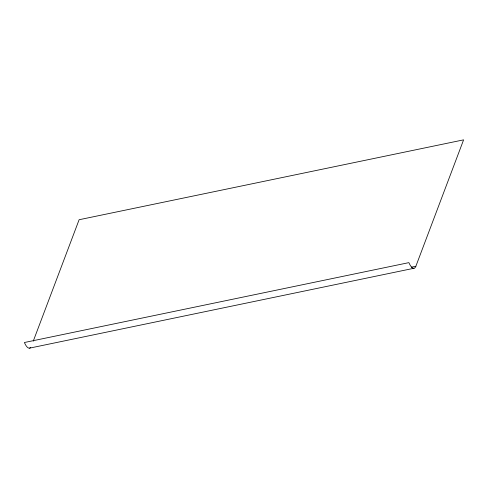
<?xml version="1.0" encoding="UTF-8"?>
<svg xmlns="http://www.w3.org/2000/svg" width="488" height="488" viewBox="0 0 488 488"><rect width="100%" height="100%" fill="white"/><g stroke="black" fill="none" stroke-linecap="round" stroke-linejoin="round"><path stroke-width="0.73" d="M33.257 341.155L79.111 219.734L463.6 139.855L415.868 266.247L411.396 267.174M29.5 348.145L413.983 268.266M415.868 266.247A12.725 4.483 78.3 0 1 408.889 262.635L24.4 342.515A12.725 4.483 78.3 0 0 30.561 347.541"/></g></svg>
